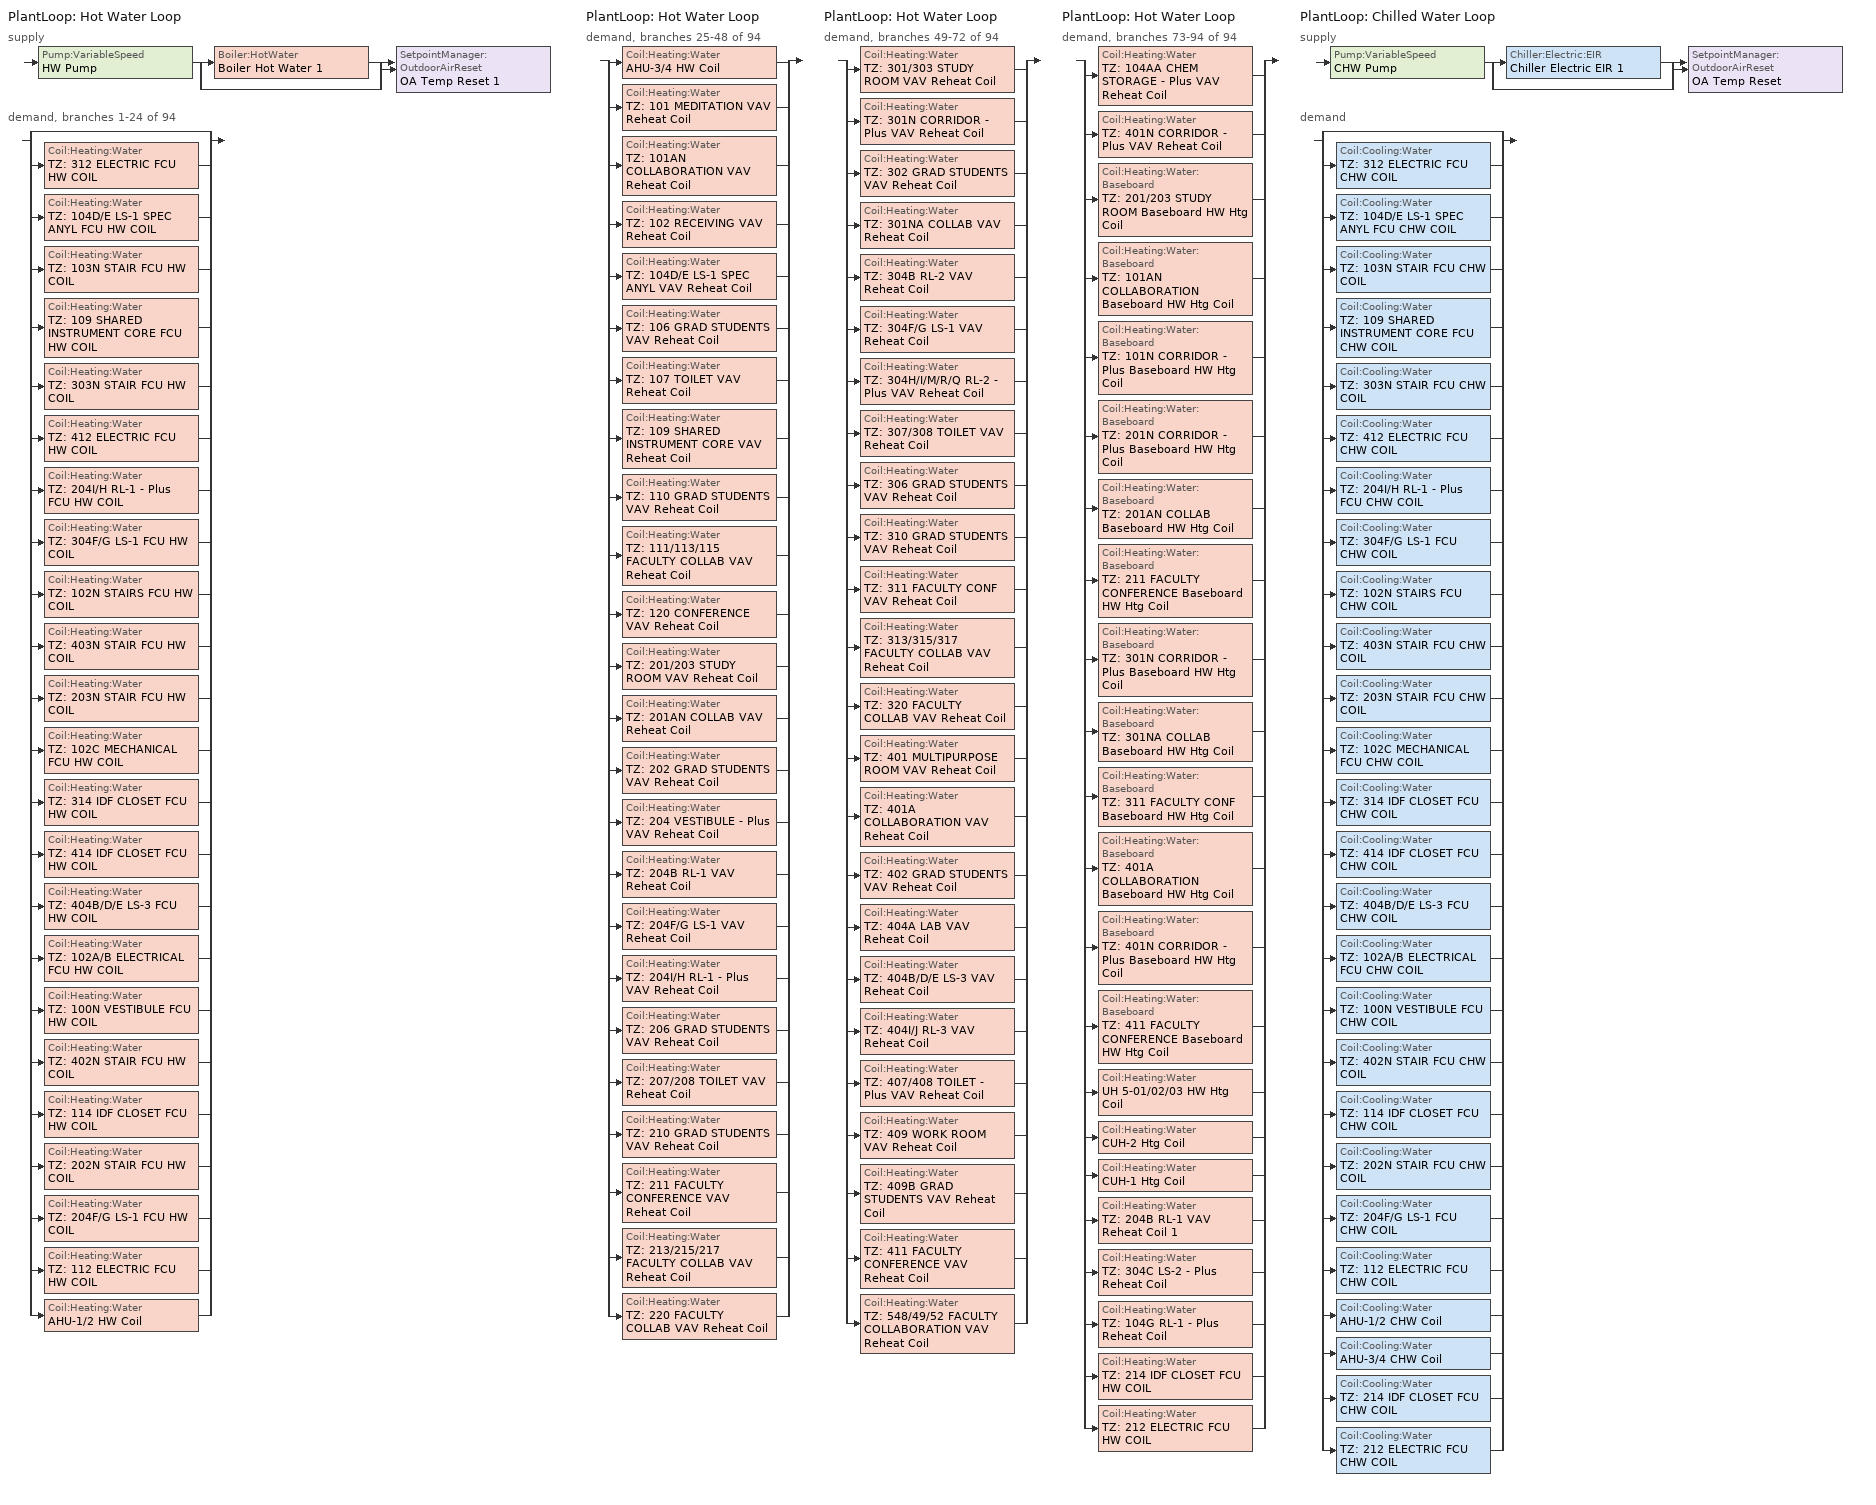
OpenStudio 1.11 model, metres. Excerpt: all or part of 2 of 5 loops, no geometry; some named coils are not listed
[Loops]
PlantLoop 'Hot Water Loop'
 supply: Pump:VariableSpeed 'HW Pump' > split
  | Boiler:HotWater 'Boiler Hot Water 1'
  | bypass
  join > SetpointManager:OutdoorAirReset 'OA Temp Reset 1'
 demand, branches 1-24 of 94: split
  | bypass
  | Coil:Heating:Water 'TZ: 312 ELECTRIC FCU HW COIL'
  | Coil:Heating:Water 'TZ: 104D/E LS-1 SPEC ANYL FCU HW COIL'
  | Coil:Heating:Water 'TZ: 103N STAIR FCU HW COIL'
  | Coil:Heating:Water 'TZ: 109 SHARED INSTRUMENT CORE FCU HW COIL'
  | Coil:Heating:Water 'TZ: 303N STAIR FCU HW COIL'
  | Coil:Heating:Water 'TZ: 412 ELECTRIC FCU HW COIL'
  | Coil:Heating:Water 'TZ: 204I/H RL-1 - Plus FCU HW COIL'
  | Coil:Heating:Water 'TZ: 304F/G LS-1 FCU HW COIL'
  | Coil:Heating:Water 'TZ: 102N STAIRS FCU HW COIL'
  | Coil:Heating:Water 'TZ: 403N STAIR FCU HW COIL'
  | Coil:Heating:Water 'TZ: 203N STAIR FCU HW COIL'
  | Coil:Heating:Water 'TZ: 102C MECHANICAL FCU HW COIL'
  | Coil:Heating:Water 'TZ: 314 IDF CLOSET FCU HW COIL'
  | Coil:Heating:Water 'TZ: 414 IDF CLOSET FCU HW COIL'
  | Coil:Heating:Water 'TZ: 404B/D/E LS-3 FCU HW COIL'
  | Coil:Heating:Water 'TZ: 102A/B ELECTRICAL FCU HW COIL'
  | Coil:Heating:Water 'TZ: 100N VESTIBULE FCU HW COIL'
  | Coil:Heating:Water 'TZ: 402N STAIR FCU HW COIL'
  | Coil:Heating:Water 'TZ: 114 IDF CLOSET FCU HW COIL'
  | Coil:Heating:Water 'TZ: 202N STAIR FCU HW COIL'
  | Coil:Heating:Water 'TZ: 204F/G LS-1 FCU HW COIL'
  | Coil:Heating:Water 'TZ: 112 ELECTRIC FCU HW COIL'
  | Coil:Heating:Water 'AHU-1/2 HW Coil'
PlantLoop 'Hot Water Loop'
 demand, branches 25-48 of 94: split
  | Coil:Heating:Water 'AHU-3/4 HW Coil'
  | Coil:Heating:Water 'TZ: 101 MEDITATION VAV Reheat Coil'
  | Coil:Heating:Water 'TZ: 101AN COLLABORATION VAV Reheat Coil'
  | Coil:Heating:Water 'TZ: 102 RECEIVING VAV Reheat Coil'
  | Coil:Heating:Water 'TZ: 104D/E LS-1 SPEC ANYL VAV Reheat Coil'
  | Coil:Heating:Water 'TZ: 106 GRAD STUDENTS VAV Reheat Coil'
  | Coil:Heating:Water 'TZ: 107 TOILET VAV Reheat Coil'
  | Coil:Heating:Water 'TZ: 109 SHARED INSTRUMENT CORE VAV Reheat Coil'
  | Coil:Heating:Water 'TZ: 110 GRAD STUDENTS VAV Reheat Coil'
  | Coil:Heating:Water 'TZ: 111/113/115 FACULTY COLLAB VAV Reheat Coil'
  | Coil:Heating:Water 'TZ: 120 CONFERENCE VAV Reheat Coil'
  | Coil:Heating:Water 'TZ: 201/203 STUDY ROOM VAV Reheat Coil'
  | Coil:Heating:Water 'TZ: 201AN COLLAB VAV Reheat Coil'
  | Coil:Heating:Water 'TZ: 202 GRAD STUDENTS VAV Reheat Coil'
  | Coil:Heating:Water 'TZ: 204 VESTIBULE - Plus VAV Reheat Coil'
  | Coil:Heating:Water 'TZ: 204B RL-1 VAV Reheat Coil'
  | Coil:Heating:Water 'TZ: 204F/G LS-1 VAV Reheat Coil'
  | Coil:Heating:Water 'TZ: 204I/H RL-1 - Plus VAV Reheat Coil'
  | Coil:Heating:Water 'TZ: 206 GRAD STUDENTS VAV Reheat Coil'
  | Coil:Heating:Water 'TZ: 207/208 TOILET VAV Reheat Coil'
  | Coil:Heating:Water 'TZ: 210 GRAD STUDENTS VAV Reheat Coil'
  | Coil:Heating:Water 'TZ: 211 FACULTY CONFERENCE VAV Reheat Coil'
  | Coil:Heating:Water 'TZ: 213/215/217 FACULTY COLLAB VAV Reheat Coil'
  | Coil:Heating:Water 'TZ: 220 FACULTY COLLAB VAV Reheat Coil'
PlantLoop 'Hot Water Loop'
 demand, branches 49-72 of 94: split
  | Coil:Heating:Water 'TZ: 301/303 STUDY ROOM VAV Reheat Coil'
  | Coil:Heating:Water 'TZ: 301N CORRIDOR - Plus VAV Reheat Coil'
  | Coil:Heating:Water 'TZ: 302 GRAD STUDENTS VAV Reheat Coil'
  | Coil:Heating:Water 'TZ: 301NA COLLAB VAV Reheat Coil'
  | Coil:Heating:Water 'TZ: 304B RL-2 VAV Reheat Coil'
  | Coil:Heating:Water 'TZ: 304F/G LS-1 VAV Reheat Coil'
  | Coil:Heating:Water 'TZ: 304H/I/M/R/Q RL-2 - Plus VAV Reheat Coil'
  | Coil:Heating:Water 'TZ: 307/308 TOILET VAV Reheat Coil'
  | Coil:Heating:Water 'TZ: 306 GRAD STUDENTS VAV Reheat Coil'
  | Coil:Heating:Water 'TZ: 310 GRAD STUDENTS VAV Reheat Coil'
  | Coil:Heating:Water 'TZ: 311 FACULTY CONF VAV Reheat Coil'
  | Coil:Heating:Water 'TZ: 313/315/317 FACULTY COLLAB VAV Reheat Coil'
  | Coil:Heating:Water 'TZ: 320 FACULTY COLLAB VAV Reheat Coil'
  | Coil:Heating:Water 'TZ: 401 MULTIPURPOSE ROOM VAV Reheat Coil'
  | Coil:Heating:Water 'TZ: 401A COLLABORATION VAV Reheat Coil'
  | Coil:Heating:Water 'TZ: 402 GRAD STUDENTS VAV Reheat Coil'
  | Coil:Heating:Water 'TZ: 404A LAB VAV Reheat Coil'
  | Coil:Heating:Water 'TZ: 404B/D/E LS-3 VAV Reheat Coil'
  | Coil:Heating:Water 'TZ: 404I/J RL-3 VAV Reheat Coil'
  | Coil:Heating:Water 'TZ: 407/408 TOILET - Plus VAV Reheat Coil'
  | Coil:Heating:Water 'TZ: 409 WORK ROOM VAV Reheat Coil'
  | Coil:Heating:Water 'TZ: 409B GRAD STUDENTS VAV Reheat Coil'
  | Coil:Heating:Water 'TZ: 411 FACULTY CONFERENCE VAV Reheat Coil'
  | Coil:Heating:Water 'TZ: 548/49/52 FACULTY COLLABORATION VAV Reheat Coil'
PlantLoop 'Hot Water Loop'
 demand, branches 73-94 of 94: split
  | Coil:Heating:Water 'TZ: 104AA CHEM STORAGE - Plus VAV Reheat Coil'
  | Coil:Heating:Water 'TZ: 401N CORRIDOR - Plus VAV Reheat Coil'
  | Coil:Heating:Water:Baseboard 'TZ: 201/203 STUDY ROOM Baseboard HW Htg Coil'
  | Coil:Heating:Water:Baseboard 'TZ: 101AN COLLABORATION Baseboard HW Htg Coil'
  | Coil:Heating:Water:Baseboard 'TZ: 101N CORRIDOR - Plus Baseboard HW Htg Coil'
  | Coil:Heating:Water:Baseboard 'TZ: 201N CORRIDOR - Plus Baseboard HW Htg Coil'
  | Coil:Heating:Water:Baseboard 'TZ: 201AN COLLAB Baseboard HW Htg Coil'
  | Coil:Heating:Water:Baseboard 'TZ: 211 FACULTY CONFERENCE Baseboard HW Htg Coil'
  | Coil:Heating:Water:Baseboard 'TZ: 301N CORRIDOR - Plus Baseboard HW Htg Coil'
  | Coil:Heating:Water:Baseboard 'TZ: 301NA COLLAB Baseboard HW Htg Coil'
  | Coil:Heating:Water:Baseboard 'TZ: 311 FACULTY CONF Baseboard HW Htg Coil'
  | Coil:Heating:Water:Baseboard 'TZ: 401A COLLABORATION Baseboard HW Htg Coil'
  | Coil:Heating:Water:Baseboard 'TZ: 401N CORRIDOR - Plus Baseboard HW Htg Coil'
  | Coil:Heating:Water:Baseboard 'TZ: 411 FACULTY CONFERENCE Baseboard HW Htg Coil'
  | Coil:Heating:Water 'UH 5-01/02/03 HW Htg Coil'
  | Coil:Heating:Water 'CUH-2 Htg Coil'
  | Coil:Heating:Water 'CUH-1 Htg Coil'
  | Coil:Heating:Water 'TZ: 204B RL-1 VAV Reheat Coil 1'
  | Coil:Heating:Water 'TZ: 304C LS-2 - Plus Reheat Coil'
  | Coil:Heating:Water 'TZ: 104G RL-1 - Plus Reheat Coil'
  | Coil:Heating:Water 'TZ: 214 IDF CLOSET FCU HW COIL'
  | Coil:Heating:Water 'TZ: 212 ELECTRIC FCU HW COIL'
PlantLoop 'Chilled Water Loop'
 supply: Pump:VariableSpeed 'CHW Pump' > split
  | Chiller:Electric:EIR 'Chiller Electric EIR 1'
  | bypass
  join > SetpointManager:OutdoorAirReset 'OA Temp Reset'
 demand: split
  | bypass
  | Coil:Cooling:Water 'TZ: 312 ELECTRIC FCU CHW COIL'
  | Coil:Cooling:Water 'TZ: 104D/E LS-1 SPEC ANYL FCU CHW COIL'
  | Coil:Cooling:Water 'TZ: 103N STAIR FCU CHW COIL'
  | Coil:Cooling:Water 'TZ: 109 SHARED INSTRUMENT CORE FCU CHW COIL'
  | Coil:Cooling:Water 'TZ: 303N STAIR FCU CHW COIL'
  | Coil:Cooling:Water 'TZ: 412 ELECTRIC FCU CHW COIL'
  | Coil:Cooling:Water 'TZ: 204I/H RL-1 - Plus FCU CHW COIL'
  | Coil:Cooling:Water 'TZ: 304F/G LS-1 FCU CHW COIL'
  | Coil:Cooling:Water 'TZ: 102N STAIRS FCU CHW COIL'
  | Coil:Cooling:Water 'TZ: 403N STAIR FCU CHW COIL'
  | Coil:Cooling:Water 'TZ: 203N STAIR FCU CHW COIL'
  | Coil:Cooling:Water 'TZ: 102C MECHANICAL FCU CHW COIL'
  | Coil:Cooling:Water 'TZ: 314 IDF CLOSET FCU CHW COIL'
  | Coil:Cooling:Water 'TZ: 414 IDF CLOSET FCU CHW COIL'
  | Coil:Cooling:Water 'TZ: 404B/D/E LS-3 FCU CHW COIL'
  | Coil:Cooling:Water 'TZ: 102A/B ELECTRICAL FCU CHW COIL'
  | Coil:Cooling:Water 'TZ: 100N VESTIBULE FCU CHW COIL'
  | Coil:Cooling:Water 'TZ: 402N STAIR FCU CHW COIL'
  | Coil:Cooling:Water 'TZ: 114 IDF CLOSET FCU CHW COIL'
  | Coil:Cooling:Water 'TZ: 202N STAIR FCU CHW COIL'
  | Coil:Cooling:Water 'TZ: 204F/G LS-1 FCU CHW COIL'
  | Coil:Cooling:Water 'TZ: 112 ELECTRIC FCU CHW COIL'
  | Coil:Cooling:Water 'AHU-1/2 CHW Coil'
  | Coil:Cooling:Water 'AHU-3/4 CHW Coil'
  | Coil:Cooling:Water 'TZ: 214 IDF CLOSET FCU CHW COIL'
  | Coil:Cooling:Water 'TZ: 212 ELECTRIC FCU CHW COIL'
[Sizing:Zone] Zone Cooling Design Supply Air Temperature Input Method=SupplyAirTemperature; Zone Cooling Design Supply Air Temperature Difference {deltaC}=11.11; Zone Heating Design Supply Air Temperature Input Method=SupplyAirTemperature; Zone Heating Design Supply Air Temperature Difference {deltaC}=11.11; Zone Cooling Design Supply Air Humidity Ratio {kg-H2O/kg-air}=0.0085; Zone Heating Design Supply Air Humidity Ratio {kg-H2O/kg-air}=0.008; Heating Design Air Flow Method=DesignDay; Account for Dedicated Outdoor Air System=No; Dedicated Outdoor Air System Control Strategy=NeutralSupplyAir
Name | Zone Cooling Design Supply Air Temperature {C} | Zone Heating Design Supply Air Temperature {C} | Cooling Design Air Flow Method | Cooling Minimum Air Flow per Zone Floor Area {m3/s-m2} | Cooling Minimum Air Flow Fraction | Heating Maximum Air Flow Fraction | Dedicated Outdoor Air Low Setpoint Temperature for Design {C} | Dedicated Outdoor Air High Setpoint Temperature for Design {C} | Cooling Design Air Flow Rate {m3/s}
TZ: Space 501; TZ: 4XA SHAFT - Plus; TZ: 3X SHAFT - Plus; TZ: 2XA SHAFT - Plus; TZ: Plenum 1; TZ: 103N STAIR; TZ: 201N CORRIDOR - Plus; TZ: 102A/B ELECTRICAL; TZ: 102N STAIRS; TZ: 303N STAIR; TZ: 403N STAIR; TZ: 203N STAIR; TZ: 402N STAIR; TZ: 302N STAIR; TZ: 202N STAIR; TZ: 101N CORRIDOR - Plus | 12.7778 | 29.4444 | DesignDayWithLimit | 0.002032 | 0 | 0.5 | Autosize | Autosize
TZ: 102C MECHANICAL | 12.7778 | 29.4444 | DesignDayWithLimit | 0.002032 | 0 | 0.5 | Autosize | Autosize | 0
TZ: 414 IDF CLOSET; TZ: 312 ELECTRIC; TZ: 314 IDF CLOSET; TZ: 412 ELECTRIC; TZ: 100N VESTIBULE; TZ: 214 IDF CLOSET; TZ: 212 ELECTRIC; TZ: ELEV | 14 | 40 | DesignDay |  |  |  | autosize | autosize
TZ: 114 IDF CLOSET; TZ: 112 ELECTRIC | 12.7778 | 40 | DesignDay |  |  |  | autosize | autosize
[Zone equipment]
TZ: Space 501: UH 5-01/02/03
TZ: 103N STAIR: TZ: 103N STAIR FCU
TZ: 201N CORRIDOR - Plus: TZ: 201N CORRIDOR - Plus HW Baseboard
TZ: 102A/B ELECTRICAL: TZ: 102A/B ELECTRICAL FCU
TZ: 102N STAIRS: TZ: 102N STAIRS FCU
TZ: 303N STAIR: TZ: 303N STAIR FCU
TZ: 403N STAIR: TZ: 403N STAIR FCU, CUH-2
TZ: 203N STAIR: TZ: 203N STAIR FCU
TZ: 402N STAIR: TZ: 402N STAIR FCU
TZ: 102C MECHANICAL: TZ: 102C MECHANICAL FCU
TZ: 202N STAIR: TZ: 202N STAIR FCU
TZ: 101N CORRIDOR - Plus: TZ: 101N CORRIDOR - Plus HW Baseboard
TZ: 414 IDF CLOSET: TZ: 414 IDF CLOSET FCU
TZ: 312 ELECTRIC: TZ: 312 ELECTRIC FCU
TZ: 314 IDF CLOSET: TZ: 314 IDF CLOSET FCU
TZ: 412 ELECTRIC: TZ: 412 ELECTRIC FCU
TZ: 100N VESTIBULE: TZ: 100N VESTIBULE FCU
TZ: 214 IDF CLOSET: TZ: 214 IDF CLOSET FCU
TZ: 114 IDF CLOSET: TZ: 114 IDF CLOSET FCU
TZ: 212 ELECTRIC: TZ: 212 ELECTRIC FCU
TZ: 112 ELECTRIC: TZ: 112 ELECTRIC FCU
[PlantLoop] Plant Loop Volume {m3}=Autocalculate; Load Distribution Scheme=Optimal
Name | Fluid Type
Hot Water Loop | Water
Chilled Water Loop
[Sizing:Plant] Sizing Option=NonCoincident; Zone Timesteps in Averaging Window=1; Coincident Sizing Factor Mode=None
Name | Loop Type | Design Loop Exit Temperature {C} | Loop Design Temperature Difference {deltaC}
Hot Water Loop | Heating | 82 | 22.2222
Chilled Water Loop | Cooling | 7.22 | 6.67
[Pump:VariableSpeed] Coefficient 1 of the Part Load Performance Curve=0.0273; Coefficient 2 of the Part Load Performance Curve=-0.1317; Coefficient 3 of the Part Load Performance Curve=0.6642; Coefficient 4 of the Part Load Performance Curve=0.4445; Pump Control Type=Intermittent
Name | Rated Flow Rate {m3/s} | Rated Pump Head {Pa} | Rated Power Consumption {W} | Fraction of Motor Inefficiencies to Fluid Stream
HW Pump | 0.0157725 | 239125 | 5383.4
CHW Pump | 0.0410086 | 298907 | 16105 | 0
[Boiler:HotWater]
Boiler Hot Water 1: Nominal Capacity {W}=3.22378e+06; Nominal Thermal Efficiency=0.74; Efficiency Curve Temperature Evaluation Variable=LeavingBoiler; Normalized Boiler Efficiency Curve=Boiler Efficiency; Water Outlet Upper Temperature Limit {C}=99; Boiler Flow Mode=LeavingSetpointModulated; Parasitic Electric Load {W}=0; Sizing Factor=1
[Chiller:Electric:EIR]
Chiller Electric EIR 1: Reference Capacity {W}=Autosize; Reference COP {W/W}=5.304; Cooling Capacity Function of Temperature Curve=Curve Biquadratic 1; Electric Input to Cooling Output Ratio Function of Temperature Curve=Curve Biquadratic 2; Electric Input to Cooling Output Ratio Function of Part Load Ratio Curve=Curve Quadratic 1; Chiller Flow Mode=LeavingSetpointModulated; Design Heat Recovery Water Flow Rate {m3/s}=0; Sizing Factor=1; Basin Heater Capacity {W/K}=0; Basin Heater Setpoint Temperature {C}=10
[SetpointManager:OutdoorAirReset] Control Variable=Temperature
Name | Setpoint at Outdoor Low Temperature {C} | Outdoor Low Temperature {C} | Setpoint at Outdoor High Temperature {C} | Outdoor High Temperature {C}
OA Temp Reset | 12.7778 | 15.5556 | 7.22222 | 21.1111
OA Temp Reset 1 | 82.2222 | -1.11111 | 60 | 10
OA Temp Reset 3 | 26.6667 | 12.7778 | 4.44444 | 21.1111
[Coil:Heating:Water]
Name | Availability Schedule | Performance Input Method | Rated Capacity {W} | Rated Inlet Water Temperature {C} | Rated Inlet Air Temperature {C} | Rated Outlet Water Temperature {C} | Rated Outlet Air Temperature {C} | Maximum Water Flow Rate {m3/s} | U-Factor Times Area Value {W/K} | Rated Ratio for Air and Water Convection
TZ: 304B RL-2 VAV Reheat Coil | Always On Discrete | NominalCapacity | 70718 | 82.2222 | 12.7778 | 60 | 34.3273
TZ: 104D/E LS-1 SPEC ANYL VAV Reheat Coil | Always On Discrete | NominalCapacity | 15005.2 | 82.2222 | 12.7778 | 60 | 38.5988
TZ: 109 SHARED INSTRUMENT CORE VAV Reheat Coil | Always On Discrete | NominalCapacity | 8792.13 | 82.2222 | 12.7778 | 60 | 26.807
TZ: 204 VESTIBULE - Plus VAV Reheat Coil | Always On Discrete | NominalCapacity | 117551 | 82.2222 | 12.7778 | 60 | 46.9379
TZ: 404A LAB VAV Reheat Coil | Always On Discrete | NominalCapacity | 49939.3 | 82.2222 | 12.7778 | 60 | 35.2532
TZ: 204I/H RL-1 - Plus VAV Reheat Coil | Always On Discrete | NominalCapacity | 266109 | 82.2222 | 12.7778 | 60 | 43.5471
TZ: 304F/G LS-1 VAV Reheat Coil | Always On Discrete | NominalCapacity | 14126 | 82.2222 | 12.7778 | 60 | 43.7706
TZ: 304H/I/M/R/Q RL-2 - Plus VAV Reheat Coil | Always On Discrete | NominalCapacity | 173264 | 82.2222 | 12.7778 | 60 | 30.7515
TZ: 404I/J RL-3 VAV Reheat Coil | Always On Discrete | NominalCapacity | 73853.9 | 82.2222 | 12.7778 | 60 | 37.7066
TZ: 104AA CHEM STORAGE - Plus VAV Reheat Coil | Always On Discrete | NominalCapacity | 126636 | 82.2222 | 12.7778 | 60 | 36.1014
TZ: 404B/D/E LS-3 VAV Reheat Coil | Always On Discrete | NominalCapacity | 17232.6 | 82.2222 | 12.7778 | 60 | 37.9835
TZ: 204F/G LS-1 VAV Reheat Coil | Always On Discrete | NominalCapacity | 7619.85 | 82.2222 | 12.7778 | 60 | 39.5267
TZ: 204B RL-1 VAV Reheat Coil | Always On Discrete | NominalCapacity | 89972.8 | 82.2222 | 12.7778 | 60 | 45.6782
TZ: 206 GRAD STUDENTS VAV Reheat Coil | Always On Discrete | NominalCapacity | 1136.87 | 82.2222 | 12.7778 | 60 | 24.2222
TZ: 210 GRAD STUDENTS VAV Reheat Coil; TZ: 310 GRAD STUDENTS VAV Reheat Coil | Always On Discrete | NominalCapacity | 1289.51 | 82.2222 | 12.7778 | 60 | 24.0947
TZ: 301N CORRIDOR - Plus VAV Reheat Coil | Always On Discrete | NominalCapacity | 879.213 | 82.2222 | 12.7778 | 60 | 24.209
TZ: 202 GRAD STUDENTS VAV Reheat Coil; TZ: 302 GRAD STUDENTS VAV Reheat Coil | Always On Discrete | NominalCapacity | 6535.48 | 82.2222 | 12.7778 | 60 | 28.71
TZ: 207/208 TOILET VAV Reheat Coil | Always On Discrete | NominalCapacity | 398.899 | 82.2222 | 12.7778 | 60 | 24.2222
TZ: 213/215/217 FACULTY COLLAB VAV Reheat Coil; TZ: 313/315/317 FACULTY COLLAB VAV Reheat Coil; TZ: 548/49/52 FACULTY COLLABORATION VAV Reheat Coil; TZ: 111/113/115 FACULTY COLLAB VAV Reheat Coil | Always On Discrete | NominalCapacity | 10374.7 | 82.2222 | 12.7778 | 60 | 28.7514
TZ: 401A COLLABORATION VAV Reheat Coil; TZ: 101AN COLLABORATION VAV Reheat Coil; TZ: 201AN COLLAB VAV Reheat Coil; TZ: 301NA COLLAB VAV Reheat Coil | Always On Discrete | NominalCapacity | 17115.4 | 82.2222 | 12.7778 | 60 | 28.7147
TZ: 110 GRAD STUDENTS VAV Reheat Coil | Always On Discrete | NominalCapacity | 1124.88 | 82.2222 | 12.7778 | 60 | 24.0556
TZ: 220 FACULTY COLLAB VAV Reheat Coil; TZ: 320 FACULTY COLLAB VAV Reheat Coil | Always On Discrete | NominalCapacity | 3722 | 82.2222 | 12.7778 | 60 | 28.7117
TZ: 201/203 STUDY ROOM VAV Reheat Coil; TZ: 301/303 STUDY ROOM VAV Reheat Coil | Always On Discrete | NominalCapacity | 4718.44 | 82.2222 | 12.7778 | 60 | 28.7045
TZ: 409 WORK ROOM VAV Reheat Coil | Always On Discrete | NominalCapacity | 1055.06 | 82.2222 | 12.7778 | 60 | 24.0011
TZ: 411 FACULTY CONFERENCE VAV Reheat Coil | Always On Discrete | NominalCapacity | 6857.86 | 82.2222 | 12.7778 | 60 | 28.7209
TZ: 101 MEDITATION VAV Reheat Coil | Always On Discrete | NominalCapacity | 439.607 | 82.2222 | 12.7778 | 60 | 23.8007
TZ: 402 GRAD STUDENTS VAV Reheat Coil | Always On Discrete | NominalCapacity | 3047.94 | 82.2222 | 12.7778 | 60 | 28.7222
TZ: 407/408 TOILET - Plus VAV Reheat Coil | Always On Discrete | NominalCapacity | 294.926 | 82.2222 | 12.7778 | 60 | 24.1111
TZ: 120 CONFERENCE VAV Reheat Coil | Always On Discrete | NominalCapacity | 3751.31 | 82.2222 | 12.7778 | 60 | 28.6437
TZ: 107 TOILET VAV Reheat Coil | Always On Discrete | NominalCapacity | 193.943 | 82.2222 | 12.7778 | 60 | 24.0556
TZ: 401 MULTIPURPOSE ROOM VAV Reheat Coil | Always On Discrete | NominalCapacity | 15415.5 | 82.2222 | 12.7778 | 60 | 28.694
TZ: 409B GRAD STUDENTS VAV Reheat Coil | Always On Discrete | NominalCapacity | 1758.43 | 82.2222 | 12.7778 | 60 | 24.209
TZ: 306 GRAD STUDENTS VAV Reheat Coil | Always On Discrete | NominalCapacity | 1140.97 | 82.2222 | 12.7778 | 60 | 24.2222
TZ: 311 FACULTY CONF VAV Reheat Coil; TZ: 211 FACULTY CONFERENCE VAV Reheat Coil | Always On Discrete | NominalCapacity | 5714.89 | 82.2222 | 12.7778 | 60 | 28.6998
TZ: 102 RECEIVING VAV Reheat Coil | Always On Discrete | NominalCapacity | 732.678 | 82.2222 | 12.7778 | 60 | 28.8529
TZ: 307/308 TOILET VAV Reheat Coil | Always On Discrete | NominalCapacity | 295.078 | 82.2222 | 12.7778 | 60 | 24.2222
TZ: 106 GRAD STUDENTS VAV Reheat Coil | Always On Discrete | NominalCapacity | 1142.98 | 82.2222 | 12.7778 | 60 | 24.2416
TZ: 312 ELECTRIC FCU HW COIL | Always Off Discrete
TZ: 104D/E LS-1 SPEC ANYL FCU HW COIL | Always Off Discrete 1
TZ: 103N STAIR FCU HW COIL | Always Off Discrete 2
TZ: 109 SHARED INSTRUMENT CORE FCU HW COIL | Always Off Discrete 3
TZ: 303N STAIR FCU HW COIL | Always Off Discrete 4
TZ: 412 ELECTRIC FCU HW COIL | Always Off Discrete 5
TZ: 204I/H RL-1 - Plus FCU HW COIL | Always Off Discrete 6
TZ: 304F/G LS-1 FCU HW COIL | Always Off Discrete 7
TZ: 102N STAIRS FCU HW COIL | Always Off Discrete 8
TZ: 403N STAIR FCU HW COIL | Always Off Discrete 9
TZ: 203N STAIR FCU HW COIL | Always Off Discrete 10
TZ: 102C MECHANICAL FCU HW COIL | Always Off Discrete 11
TZ: 314 IDF CLOSET FCU HW COIL | Always Off Discrete 12
TZ: 414 IDF CLOSET FCU HW COIL | Always Off Discrete 13
TZ: 404B/D/E LS-3 FCU HW COIL | Always Off Discrete 14
TZ: 102A/B ELECTRICAL FCU HW COIL | Always Off Discrete 15
TZ: 100N VESTIBULE FCU HW COIL | Always On Discrete |  | 4601.22 |  |  |  |  | 3.15451e-05
TZ: 402N STAIR FCU HW COIL | Always Off Discrete 17
TZ: 114 IDF CLOSET FCU HW COIL | Always Off Discrete 18
TZ: 202N STAIR FCU HW COIL | Always Off Discrete 19
TZ: 204F/G LS-1 FCU HW COIL | Always Off Discrete 20
TZ: 112 ELECTRIC FCU HW COIL | Always Off Discrete 21
AHU-1/2 HW Coil | Always On Discrete 1 | NominalCapacity | 2.75838e+06 | 82.2222 | -20.5556 | 61 | 23.8889 | 0.027419 | Autosize | 0.5
AHU-3/4 HW Coil | Always On Discrete 1 | NominalCapacity | 867490 | 82.2222 | -20.5556 | 58.7222 | 24.1111 | 0.00883263 |  | 0.5
TZ: 401N CORRIDOR - Plus VAV Reheat Coil | Always On Discrete | NominalCapacity | 1258.35 | 82.2222 | 12.7778 | 60 | 24.1111
UH 5-01/02/03 HW Htg Coil | Always On Discrete 1 | NominalCapacity | 45103.6 | 82.2222 | 15.5556 | 60 | 37.7778 |  |  | 0.5
CUH-2 Htg Coil | Always On Discrete 1 | NominalCapacity | 4952.9 | 82.2222 | 15.5556 | 60 | 37.7778 |  |  | 0.5
CUH-1 Htg Coil | Always On Discrete 1 | NominalCapacity | 13393.3 | 82.2222 | 15.5556 | 60 | 37.7778 |  |  | 0.5
TZ: 204B RL-1 VAV Reheat Coil 1 | Always On Discrete | NominalCapacity | 24149.1 | 82.2222 | 12.7778 | 60 | 45.6782
TZ: 304C LS-2 - Plus Reheat Coil | Always On Discrete | NominalCapacity | 71450.7 | 82.2222 | 12.7778 | 60 | 28.7222
TZ: 104G RL-1 - Plus Reheat Coil | Always On Discrete | NominalCapacity | 65120.4 | 82.2222 | 12.7778 | 60 | 34.5056
TZ: 214 IDF CLOSET FCU HW COIL | Always Off Discrete 22
TZ: 212 ELECTRIC FCU HW COIL | Always Off Discrete 23
[Coil:Cooling:Water] Design Inlet Water Temperature {C}=7.22222; Design Outlet Air Temperature {C}=12.7778
Name | Availability Schedule | Design Water Flow Rate {m3/s} | Design Air Flow Rate {m3/s} | Design Inlet Air Temperature {C} | Design Inlet Air Humidity Ratio {kg-H2O/kg-air} | Design Outlet Air Humidity Ratio {kg-H2O/kg-air} | Heat Exchanger Configuration | Type of Analysis
TZ: 312 ELECTRIC FCU CHW COIL; TZ: 412 ELECTRIC FCU CHW COIL; TZ: 112 ELECTRIC FCU CHW COIL; TZ: 212 ELECTRIC FCU CHW COIL | Always On Discrete | 0.000285483 | 0.849505 | 25.5556 | 0.0108967 | 0.0112982 | CrossFlow
TZ: 104D/E LS-1 SPEC ANYL FCU CHW COIL; TZ: 109 SHARED INSTRUMENT CORE FCU CHW COIL | Always On Discrete | 0.00012618 | 0.306766 | 25.5556 | 0.0108967 | 0.0112982 | CrossFlow
TZ: 103N STAIR FCU CHW COIL; TZ: 303N STAIR FCU CHW COIL; TZ: 102N STAIRS FCU CHW COIL; TZ: 403N STAIR FCU CHW COIL; TZ: 203N STAIR FCU CHW COIL; TZ: 202N STAIR FCU CHW COIL | Always On Discrete | 8.34193e-05 | 0.238333 | 25.5556 | 0.0108967 | 0.0112982 | CrossFlow
TZ: 204I/H RL-1 - Plus FCU CHW COIL | Always On Discrete | 0.000316352 | 0.731519 | 25.5556 | 0.0108967 | 0.0112982 | CrossFlow
TZ: 304F/G LS-1 FCU CHW COIL; TZ: 204F/G LS-1 FCU CHW COIL | Always On Discrete | 0.000252361 | 0.613532 | 25.5556 | 0.0108967 | 0.0112982 | CrossFlow
TZ: 102C MECHANICAL FCU CHW COIL | Always On Discrete | 0.0003751 | 0.637129 | 25.5556 | 0.0108967 | 0.0112982 | CrossFlow
TZ: 314 IDF CLOSET FCU CHW COIL; TZ: 414 IDF CLOSET FCU CHW COIL; TZ: 114 IDF CLOSET FCU CHW COIL; TZ: 214 IDF CLOSET FCU CHW COIL | Always On Discrete | 0.000207777 | 0.566337 | 25.5556 | 0.0108967 | 0.0112982 | CrossFlow
TZ: 404B/D/E LS-3 FCU CHW COIL | Always On Discrete | 0.000779219 | 1.8406 | 25.5556 | 0.0108967 | 0.0112982 | CrossFlow
TZ: 102A/B ELECTRICAL FCU CHW COIL | Always On Discrete | 0.000401254 | 0.723023 | 25.9259 | 0.0107437 | 0.0112982 | CrossFlow
TZ: 100N VESTIBULE FCU CHW COIL | Always On Discrete | 0.00010515 | 0.198218 | 25.5556 | 0.0108967 | 0.0112982 | CrossFlow
TZ: 402N STAIR FCU CHW COIL | Always On Discrete | 6.4352e-05 | 0.0858944 | 26.6667 | 0.0104376 | 0.0112982 | CrossFlow
AHU-1/2 CHW Coil | Always On Discrete 1 | 0.0276335 | 52.8581 | 36.6667 | 0.003648 | 0.004135 | CounterFlow | SimpleAnalysis
AHU-3/4 CHW Coil | Always On Discrete 1 | 0.00863074 | 16.5182 | 36.6667 | 0.003648 | 0.004135 | CrossFlow | SimpleAnalysis
[Controller:WaterCoil] Minimum Actuated Flow {m3/s}=0
Name | Water Coil | Action
Controller Water Coil 3 | TZ: 312 ELECTRIC FCU CHW COIL | Reverse
Controller Water Coil 4 | TZ: 312 ELECTRIC FCU HW COIL | Normal
Controller Water Coil 5 | TZ: 104D/E LS-1 SPEC ANYL FCU CHW COIL | Reverse
Controller Water Coil 6 | TZ: 104D/E LS-1 SPEC ANYL FCU HW COIL | Normal
Controller Water Coil 7 | TZ: 103N STAIR FCU CHW COIL | Reverse
Controller Water Coil 8 | TZ: 103N STAIR FCU HW COIL | Normal
Controller Water Coil 9 | TZ: 109 SHARED INSTRUMENT CORE FCU CHW COIL | Reverse
Controller Water Coil 10 | TZ: 109 SHARED INSTRUMENT CORE FCU HW COIL | Normal
Controller Water Coil 11 | TZ: 303N STAIR FCU CHW COIL | Reverse
Controller Water Coil 12 | TZ: 303N STAIR FCU HW COIL | Normal
Controller Water Coil 13 | TZ: 412 ELECTRIC FCU CHW COIL | Reverse
Controller Water Coil 14 | TZ: 412 ELECTRIC FCU HW COIL | Normal
Controller Water Coil 15 | TZ: 204I/H RL-1 - Plus FCU CHW COIL | Reverse
Controller Water Coil 16 | TZ: 204I/H RL-1 - Plus FCU HW COIL | Normal
Controller Water Coil 17 | TZ: 304F/G LS-1 FCU CHW COIL | Reverse
Controller Water Coil 18 | TZ: 304F/G LS-1 FCU HW COIL | Normal
Controller Water Coil 19 | TZ: 102N STAIRS FCU CHW COIL | Reverse
Controller Water Coil 20 | TZ: 102N STAIRS FCU HW COIL | Normal
Controller Water Coil 21 | TZ: 403N STAIR FCU CHW COIL | Reverse
Controller Water Coil 22 | TZ: 403N STAIR FCU HW COIL | Normal
Controller Water Coil 23 | TZ: 203N STAIR FCU CHW COIL | Reverse
Controller Water Coil 24 | TZ: 203N STAIR FCU HW COIL | Normal
Controller Water Coil 25 | TZ: 102C MECHANICAL FCU CHW COIL | Reverse
Controller Water Coil 26 | TZ: 102C MECHANICAL FCU HW COIL | Normal
Controller Water Coil 27 | TZ: 314 IDF CLOSET FCU CHW COIL | Reverse
Controller Water Coil 28 | TZ: 314 IDF CLOSET FCU HW COIL | Normal
Controller Water Coil 29 | TZ: 414 IDF CLOSET FCU CHW COIL | Reverse
Controller Water Coil 30 | TZ: 414 IDF CLOSET FCU HW COIL | Normal
Controller Water Coil 31 | TZ: 404B/D/E LS-3 FCU CHW COIL | Reverse
Controller Water Coil 32 | TZ: 404B/D/E LS-3 FCU HW COIL | Normal
Controller Water Coil 33 | TZ: 102A/B ELECTRICAL FCU CHW COIL | Reverse
Controller Water Coil 34 | TZ: 102A/B ELECTRICAL FCU HW COIL | Normal
Controller Water Coil 35 | TZ: 100N VESTIBULE FCU CHW COIL | Reverse
Controller Water Coil 36 | TZ: 100N VESTIBULE FCU HW COIL | Normal
Controller Water Coil 37 | TZ: 402N STAIR FCU CHW COIL | Reverse
Controller Water Coil 38 | TZ: 402N STAIR FCU HW COIL | Normal
Controller Water Coil 39 | TZ: 114 IDF CLOSET FCU CHW COIL | Reverse
Controller Water Coil 40 | TZ: 114 IDF CLOSET FCU HW COIL | Normal
Controller Water Coil 41 | TZ: 202N STAIR FCU CHW COIL | Reverse
Controller Water Coil 42 | TZ: 202N STAIR FCU HW COIL | Normal
Controller Water Coil 43 | TZ: 204F/G LS-1 FCU CHW COIL | Reverse
Controller Water Coil 44 | TZ: 204F/G LS-1 FCU HW COIL | Normal
Controller Water Coil 45 | TZ: 112 ELECTRIC FCU CHW COIL | Reverse
Controller Water Coil 46 | TZ: 112 ELECTRIC FCU HW COIL | Normal
AHU-1/2 CHW Controller | AHU-1/2 CHW Coil | Reverse
AHU-1/2 HW Controller | AHU-1/2 HW Coil | Normal
AHU-3/4 CHW Controller | AHU-3/4 CHW Coil | Reverse
AHU-3/4 HW Coil Controller | AHU-3/4 HW Coil | Normal
Controller Water Coil 1 | TZ: 214 IDF CLOSET FCU CHW COIL | Reverse
Controller Water Coil 2 | TZ: 214 IDF CLOSET FCU HW COIL | Normal
Controller Water Coil 47 | TZ: 212 ELECTRIC FCU CHW COIL | Reverse
Controller Water Coil 48 | TZ: 212 ELECTRIC FCU HW COIL | Normal
[ZoneHVAC:FourPipeFanCoil] Availability Schedule=Always On Discrete; Capacity Control Method=CyclingFan; Maximum Outdoor Air Flow Rate {m3/s}=0; Maximum Hot Water Flow Rate {m3/s}=autosize
Name | Maximum Supply Air Flow Rate {m3/s} | Supply Air Fan | Cooling Coil | Maximum Cold Water Flow Rate {m3/s} | Heating Coil
TZ: 312 ELECTRIC FCU | 0.849505 | TZ: 312 ELECTRIC FCU FAN | TZ: 312 ELECTRIC FCU CHW COIL | autosize | TZ: 312 ELECTRIC FCU HW COIL
TZ: 104D/E LS-1 SPEC ANYL FCU | 0.306766 | TZ: 104D/E LS-1 SPEC ANYL FCU FAN | TZ: 104D/E LS-1 SPEC ANYL FCU CHW COIL | autosize | TZ: 104D/E LS-1 SPEC ANYL FCU HW COIL
TZ: 103N STAIR FCU | 0.238333 | TZ: 103N STAIR FCU FAN | TZ: 103N STAIR FCU CHW COIL | autosize | TZ: 103N STAIR FCU HW COIL
TZ: 109 SHARED INSTRUMENT CORE FCU | 0.306766 | TZ: 109 SHARED INSTRUMENT CORE FCU FAN | TZ: 109 SHARED INSTRUMENT CORE FCU CHW COIL | autosize | TZ: 109 SHARED INSTRUMENT CORE FCU HW COIL
TZ: 303N STAIR FCU | 0.238333 | TZ: 303N STAIR FCU FAN | TZ: 303N STAIR FCU CHW COIL | autosize | TZ: 303N STAIR FCU HW COIL
TZ: 412 ELECTRIC FCU | 0.849505 | TZ: 412 ELECTRIC FCU FAN | TZ: 412 ELECTRIC FCU CHW COIL | autosize | TZ: 412 ELECTRIC FCU HW COIL
TZ: 204I/H RL-1 - Plus FCU | 0.731519 | TZ: 204I/H RL-1 - Plus FCU FAN | TZ: 204I/H RL-1 - Plus FCU CHW COIL | autosize | TZ: 204I/H RL-1 - Plus FCU HW COIL
TZ: 304F/G LS-1 FCU | 0.613532 | TZ: 304F/G LS-1 FCU FAN | TZ: 304F/G LS-1 FCU CHW COIL | autosize | TZ: 304F/G LS-1 FCU HW COIL
TZ: 102N STAIRS FCU | 0.238333 | TZ: 102N STAIRS FCU FAN | TZ: 102N STAIRS FCU CHW COIL | autosize | TZ: 102N STAIRS FCU HW COIL
TZ: 403N STAIR FCU | 0.238333 | TZ: 403N STAIR FCU FAN | TZ: 403N STAIR FCU CHW COIL | autosize | TZ: 403N STAIR FCU HW COIL
TZ: 203N STAIR FCU | 0.238333 | TZ: 203N STAIR FCU FAN | TZ: 203N STAIR FCU CHW COIL | autosize | TZ: 203N STAIR FCU HW COIL
TZ: 102C MECHANICAL FCU | 0.637129 | TZ: 102C MECHANICAL FCU FAN | TZ: 102C MECHANICAL FCU CHW COIL | autosize | TZ: 102C MECHANICAL FCU HW COIL
TZ: 314 IDF CLOSET FCU | 0.566337 | TZ: 314 IDF CLOSET FCU FAN | TZ: 314 IDF CLOSET FCU CHW COIL | autosize | TZ: 314 IDF CLOSET FCU HW COIL
TZ: 414 IDF CLOSET FCU | 0.566337 | TZ: 414 IDF CLOSET FCU FAN | TZ: 414 IDF CLOSET FCU CHW COIL | autosize | TZ: 414 IDF CLOSET FCU HW COIL
TZ: 404B/D/E LS-3 FCU | 1.8406 | TZ: 404B/D/E LS-3 FCU FAN | TZ: 404B/D/E LS-3 FCU CHW COIL | autosize | TZ: 404B/D/E LS-3 FCU HW COIL
TZ: 102A/B ELECTRICAL FCU | 0.723023 | TZ: 102A/B ELECTRICAL FCU FAN | TZ: 102A/B ELECTRICAL FCU CHW COIL | autosize | TZ: 102A/B ELECTRICAL FCU HW COIL
TZ: 100N VESTIBULE FCU | 0.198218 | TZ: 100N VESTIBULE FCU FAN | TZ: 100N VESTIBULE FCU CHW COIL | autosize | TZ: 100N VESTIBULE FCU HW COIL
TZ: 402N STAIR FCU | 0.0858944 | TZ: 402N STAIR FCU FAN | TZ: 402N STAIR FCU CHW COIL | autosize | TZ: 402N STAIR FCU HW COIL
TZ: 114 IDF CLOSET FCU | 0.566337 | TZ: 114 IDF CLOSET FCU FAN | TZ: 114 IDF CLOSET FCU CHW COIL | autosize | TZ: 114 IDF CLOSET FCU HW COIL
TZ: 202N STAIR FCU | 0.238333 | TZ: 202N STAIR FCU FAN | TZ: 202N STAIR FCU CHW COIL | autosize | TZ: 202N STAIR FCU HW COIL
TZ: 204F/G LS-1 FCU | 0.613532 | TZ: 204F/G LS-1 FCU FAN | TZ: 204F/G LS-1 FCU CHW COIL | autosize | TZ: 204F/G LS-1 FCU HW COIL
TZ: 112 ELECTRIC FCU | 0.849505 | TZ: 112 ELECTRIC FCU FAN | TZ: 112 ELECTRIC FCU CHW COIL | 0.000285483 | TZ: 112 ELECTRIC FCU HW COIL
TZ: 214 IDF CLOSET FCU | 0.566337 | TZ: 214 IDF CLOSET FCU FAN | TZ: 214 IDF CLOSET FCU CHW COIL | autosize | TZ: 214 IDF CLOSET FCU HW COIL
TZ: 212 ELECTRIC FCU | 0.849505 | TZ: 212 ELECTRIC FCU FAN | TZ: 212 ELECTRIC FCU CHW COIL | autosize | TZ: 212 ELECTRIC FCU HW COIL
[Fan:VariableVolume] Availability Schedule=Always On Discrete 1; Fan Power Minimum Flow Rate Input Method=FixedFlowRate; Fan Power Minimum Flow Fraction=0; Fan Power Minimum Air Flow Rate {m3/s}=0; Motor Efficiency=0.93; Motor In Airstream Fraction=1; Fan Power Coefficient 5=0
Name | Fan Efficiency | Pressure Rise {Pa} | Maximum Flow Rate {m3/s} | Fan Power Coefficient 1 | Fan Power Coefficient 2 | Fan Power Coefficient 3 | Fan Power Coefficient 4
AHU-1/2 Exhaust Fan | 0.6433 | 871.811 | 52.8581 | 0.0053691 | 0.177006 | -0.367276 | 1.18648
AHU-3/4 Exhaust Fan | 0.67769 | 622.722 | 13.2145 | 0.0278279 | 0.0265832 | -0.0870687 | 1.03092
UH 5-01/02/03 Unit Heater Fan | 0.6045 | 29.6416 | 1.17515 | 0.0407599 | 0.088045 | -0.0729261 | 0.94374
[ZoneHVAC:Baseboard:Convective:Water] Availability Schedule=Always On Discrete
Name | Heating Coil
TZ: 101AN COLLABORATION HW Baseboard | TZ: 101AN COLLABORATION Baseboard HW Htg Coil
TZ: 101N CORRIDOR - Plus HW Baseboard | TZ: 101N CORRIDOR - Plus Baseboard HW Htg Coil
TZ: 201/203 STUDY ROOM HW Baseboard | TZ: 201/203 STUDY ROOM Baseboard HW Htg Coil
TZ: 201AN COLLAB HW Baseboard | TZ: 201AN COLLAB Baseboard HW Htg Coil
TZ: 201N CORRIDOR - Plus HW Baseboard | TZ: 201N CORRIDOR - Plus Baseboard HW Htg Coil
TZ: 211 FACULTY CONFERENCE HW Baseboard | TZ: 211 FACULTY CONFERENCE Baseboard HW Htg Coil
TZ: 301N CORRIDOR - Plus HW Baseboard | TZ: 301N CORRIDOR - Plus Baseboard HW Htg Coil
TZ: 301NA COLLAB HW Baseboard | TZ: 301NA COLLAB Baseboard HW Htg Coil
TZ: 311 FACULTY CONF HW Baseboard | TZ: 311 FACULTY CONF Baseboard HW Htg Coil
TZ: 401A COLLABORATION HW Baseboard | TZ: 401A COLLABORATION Baseboard HW Htg Coil
TZ: 411 FACULTY CONFERENCE HW Baseboard | TZ: 411 FACULTY CONFERENCE Baseboard HW Htg Coil
TZ: 401N CORRIDOR - Plus HW Baseboard | TZ: 401N CORRIDOR - Plus Baseboard HW Htg Coil
[Coil:Heating:Water:Baseboard] U-Factor Times Area Value {W/K}=Autosize; Maximum Water Flow Rate {m3/s}=Autosize; Convergence Tolerance=0.001
TZ: 101AN COLLABORATION Baseboard HW Htg Coil; TZ: 101N CORRIDOR - Plus Baseboard HW Htg Coil; TZ: 201/203 STUDY ROOM Baseboard HW Htg Coil; TZ: 201AN COLLAB Baseboard HW Htg Coil; TZ: 201N CORRIDOR - Plus Baseboard HW Htg Coil; TZ: 211 FACULTY CONFERENCE Baseboard HW Htg Coil; TZ: 301N CORRIDOR - Plus Baseboard HW Htg Coil; TZ: 301NA COLLAB Baseboard HW Htg Coil; TZ: 311 FACULTY CONF Baseboard HW Htg Coil; TZ: 401A COLLABORATION Baseboard HW Htg Coil; TZ: 411 FACULTY CONFERENCE Baseboard HW Htg Coil; TZ: 401N CORRIDOR - Plus Baseboard HW Htg Coil
[ZoneHVAC:UnitHeater] Fan Control Type=OnOff; Minimum Hot Water Flow Rate {m3/s}=0; Heating Convergence Tolerance=0.001
Name | Availability Schedule | Supply Air Fan | Maximum Supply Air Flow Rate {m3/s} | Heating Coil | Maximum Hot Water Flow Rate {m3/s}
UH 5-01/02/03 | Always On Discrete | UH 5-01/02/03 Unit Heater Fan | 1.17515 | UH 5-01/02/03 HW Htg Coil | 0.00149524
CUH-2 | Always On Discrete 1 | CUH-2 Fan | 0.106188 | CUH-2 Htg Coil | 5.67812e-05
CUH-1 | Always On Discrete | CUH-1 Fan | 0.27373 | CUH-1 Htg Coil | 0.000252361
[Fan:ConstantVolume] Availability Schedule=Always On Discrete 1; Fan Efficiency=0.5
Name | Pressure Rise {Pa} | Maximum Flow Rate {m3/s} | Motor Efficiency
CUH-2 Fan | 316.542 | 0.106188
CUH-1 Fan | 122.776 | 0.27373 | 0.9
[Fan:OnOff] Availability Schedule=Always On Discrete; Motor Efficiency=0.9; Motor In Airstream Fraction=1
Name | Fan Efficiency | Pressure Rise {Pa} | Maximum Flow Rate {m3/s} | Fan Power Ratio Function of Speed Ratio Curve | Fan Efficiency Ratio Function of Speed Ratio Curve
TZ: 109 SHARED INSTRUMENT CORE FCU FAN | 0.7 | 640 | 0.306766 | Fan On Off Power Curve | Fan On Off Efficiency Curve
TZ: 212 ELECTRIC FCU FAN | 0.45 | 249.277 | 0.849505 | Fan On Off Power Curve 1 | Fan On Off Efficiency Curve 1
TZ: 402N STAIR FCU FAN | 0.7 | 489.796 | 0.0858944 | Fan On Off Power Curve 2 | Fan On Off Efficiency Curve 2
TZ: 303N STAIR FCU FAN | 0.7 | 323.621 | 0.238333 | Fan On Off Power Curve 3 | Fan On Off Efficiency Curve 3
TZ: 204I/H RL-1 - Plus FCU FAN | 0.7 | 517.604 | 0.731519 | Fan On Off Power Curve 4 | Fan On Off Efficiency Curve 4
TZ: 314 IDF CLOSET FCU FAN | 0.7 | 550.953 | 0.566337 | Fan On Off Power Curve 5 | Fan On Off Efficiency Curve 5
TZ: 403N STAIR FCU FAN | 0.7 | 323.621 | 0.238333 | Fan On Off Power Curve 6 | Fan On Off Efficiency Curve 6
TZ: 103N STAIR FCU FAN | 0.7 | 323.621 | 0.238333 | Fan On Off Power Curve 7 | Fan On Off Efficiency Curve 7
TZ: 412 ELECTRIC FCU FAN | 0.45 | 249.277 | 0.849505 | Fan On Off Power Curve 8 | Fan On Off Efficiency Curve 8
TZ: 204F/G LS-1 FCU FAN | 0.7 | 640 | 0.613532 | Fan On Off Power Curve 9 | Fan On Off Efficiency Curve 9
TZ: 104D/E LS-1 SPEC ANYL FCU FAN | 0.7 | 640 | 0.306766 | Fan On Off Power Curve 10 | Fan On Off Efficiency Curve 10
TZ: 404B/D/E LS-3 FCU FAN | 0.7 | 466.667 | 1.8406 | Fan On Off Power Curve 11 | Fan On Off Efficiency Curve 11
TZ: 112 ELECTRIC FCU FAN | 0.45 | 249.277 | 0.849505 | Fan On Off Power Curve 12 | Fan On Off Efficiency Curve 12
TZ: 312 ELECTRIC FCU FAN | 0.45 | 249.277 | 0.849505 | Fan On Off Power Curve 13 | Fan On Off Efficiency Curve 13
TZ: 102A/B ELECTRICAL FCU FAN | 0.7 | 499.441 | 0.723023 | Fan On Off Power Curve 14 | Fan On Off Efficiency Curve 14
TZ: 304F/G LS-1 FCU FAN | 0.7 | 640 | 0.613532 | Fan On Off Power Curve 15 | Fan On Off Efficiency Curve 15
TZ: 203N STAIR FCU FAN | 0.7 | 323.621 | 0.238333 | Fan On Off Power Curve 16 | Fan On Off Efficiency Curve 16
TZ: 100N VESTIBULE FCU FAN | 0.7 | 537.687 | 0.198218 | Fan On Off Power Curve 17 | Fan On Off Efficiency Curve 17
TZ: 102N STAIRS FCU FAN | 0.7 | 323.621 | 0.238333 | Fan On Off Power Curve 18 | Fan On Off Efficiency Curve 18
TZ: 214 IDF CLOSET FCU FAN | 0.7 | 550.953 | 0.566337 | Fan On Off Power Curve 19 | Fan On Off Efficiency Curve 19
TZ: 114 IDF CLOSET FCU FAN | 0.7 | 550.953 | 0.566337 | Fan On Off Power Curve 20 | Fan On Off Efficiency Curve 20
TZ: 102C MECHANICAL FCU FAN | 0.7 | 643.81 | 0.637129 | Fan On Off Power Curve 21 | Fan On Off Efficiency Curve 21
TZ: 414 IDF CLOSET FCU FAN | 0.7 | 550.953 | 0.566337 | Fan On Off Power Curve 22 | Fan On Off Efficiency Curve 22
TZ: 202N STAIR FCU FAN | 0.7 | 323.621 | 0.238333 | Fan On Off Power Curve 23 | Fan On Off Efficiency Curve 23
[Schedule:Constant]
Name | Value
Always On Discrete; Always On Discrete 1 | 1
Always Off Discrete; Always Off Discrete 1; Always Off Discrete 2; Always Off Discrete 3; Always Off Discrete 4; Always Off Discrete 5; Always Off Discrete 6; Always Off Discrete 7; Always Off Discrete 8; Always Off Discrete 9; Always Off Discrete 10; Always Off Discrete 11; Always Off Discrete 12; Always Off Discrete 13; Always Off Discrete 14; Always Off Discrete 15; Always Off Discrete 17; Always Off Discrete 18; Always Off Discrete 19; Always Off Discrete 20; Always Off Discrete 21; Always Off Discrete 22; Always Off Discrete 23 | 0
[Curve:Biquadratic]
Name | Coefficient1 Constant | Coefficient2 x | Coefficient3 x**2 | Coefficient4 y | Coefficient5 y**2 | Coefficient6 x*y | Minimum Value of x | Maximum Value of x | Minimum Value of y | Maximum Value of y | Input Unit Type for X | Input Unit Type for Y | Output Unit Type
Boiler Efficiency | 1 | 0 | 0 | 0 | 0 | 0 | 0 | 1 | 0 | 1 | Dimensionless | Dimensionless | Dimensionless
Curve Biquadratic 1 | 1.02152 | 0.0370359 | 0.000233248 | -0.00389405 | -6.52536e-05 | -0.000268045 | 5 | 10 | 24 | 35
Curve Biquadratic 2 | 0.701769 | -0.00452016 | 0.00053311 | -0.00549821 | 0.000544579 | -0.000729032 | 5 | 10 | 24 | 35
[Curve:Quadratic]
Curve Quadratic 1: Coefficient1 Constant=0.0636912; Coefficient2 x=0.584888; Coefficient3 x**2=0.352803; Minimum Value of x=0; Maximum Value of x=1
[Curve:Exponent] Coefficient1 Constant=1; Coefficient2 Constant=0; Coefficient3 Constant=0; Minimum Value of x=0; Maximum Value of x=1
Fan On Off Power Curve; Fan On Off Power Curve 1; Fan On Off Power Curve 2; Fan On Off Power Curve 3; Fan On Off Power Curve 4; Fan On Off Power Curve 5; Fan On Off Power Curve 6; Fan On Off Power Curve 7; Fan On Off Power Curve 8; Fan On Off Power Curve 9; Fan On Off Power Curve 10; Fan On Off Power Curve 11; Fan On Off Power Curve 12; Fan On Off Power Curve 13; Fan On Off Power Curve 14; Fan On Off Power Curve 15; Fan On Off Power Curve 16; Fan On Off Power Curve 17; Fan On Off Power Curve 18; Fan On Off Power Curve 19; Fan On Off Power Curve 20; Fan On Off Power Curve 21; Fan On Off Power Curve 22; Fan On Off Power Curve 23
[Curve:Cubic] Coefficient1 Constant=1; Coefficient2 x=0; Coefficient3 x**2=0; Coefficient4 x**3=0; Minimum Value of x=0; Maximum Value of x=1
Fan On Off Efficiency Curve; Fan On Off Efficiency Curve 1; Fan On Off Efficiency Curve 2; Fan On Off Efficiency Curve 3; Fan On Off Efficiency Curve 4; Fan On Off Efficiency Curve 5; Fan On Off Efficiency Curve 6; Fan On Off Efficiency Curve 7; Fan On Off Efficiency Curve 8; Fan On Off Efficiency Curve 9; Fan On Off Efficiency Curve 10; Fan On Off Efficiency Curve 11; Fan On Off Efficiency Curve 12; Fan On Off Efficiency Curve 13; Fan On Off Efficiency Curve 14; Fan On Off Efficiency Curve 15; Fan On Off Efficiency Curve 16; Fan On Off Efficiency Curve 17; Fan On Off Efficiency Curve 18; Fan On Off Efficiency Curve 19; Fan On Off Efficiency Curve 20; Fan On Off Efficiency Curve 21; Fan On Off Efficiency Curve 22; Fan On Off Efficiency Curve 23
